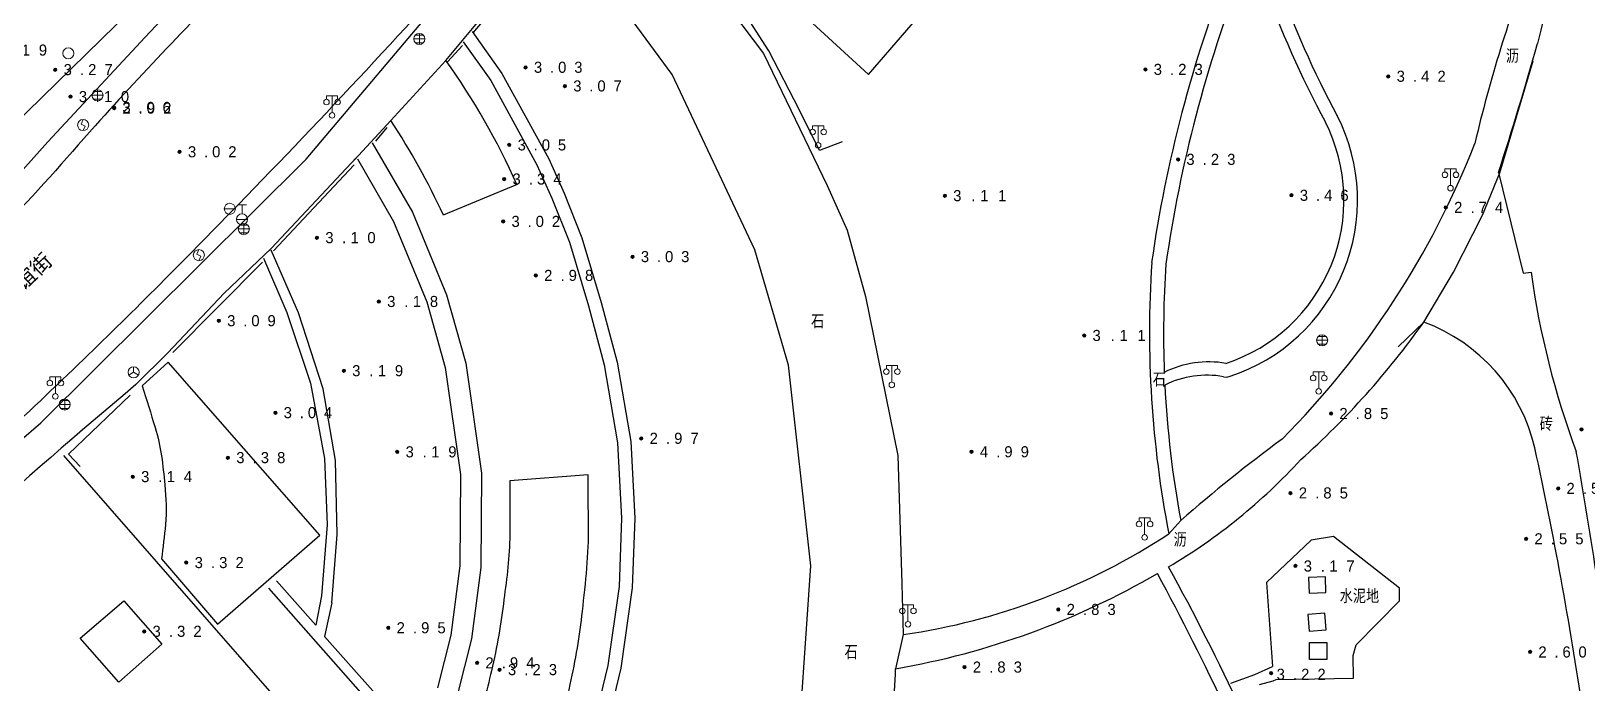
# Model space of a CAD drawing. Header units: metres. Extents: x 342272 to 345188, y 671156 to 672490.
# Drawn here: x 343638.9 to 343779.1, y 672074.3 to 672133.1 of the extents above; entities that cross this region are included whole.
import ezdxf
from ezdxf.enums import TextEntityAlignment as Align

# ---------------------------------------------------------------- set-up
doc = ezdxf.new("R2010")
doc.units = ezdxf.units.M
doc.header["$LTSCALE"] = 0.5
doc.header["$MEASUREMENT"] = 0
doc.layers.add('00-地形', color=251, linetype='Continuous')
doc.layers.add('湖区地形', color=251, linetype='Continuous')
doc.layers.add('00-现状标高', color=2, linetype='Continuous', lineweight=0, plot=False)
doc.layers.add('公共设施纪念物', color=8, linetype='Continuous', lineweight=0)
doc.layers.add('通讯及其他管线设施', color=252, linetype='Continuous', lineweight=0)
doc.styles.add('中等线体3.5', font='simhei.ttf', dxfattribs={"height": 2.75})
doc.styles.add('正等线体2.0', font='MCS_Chinese1.shx', dxfattribs={"height": 2, "bigfont": 'MCS_Chinese1big.shx'})
doc.styles.add('细等线体2.5', font='MCS_Chinese1.shx', dxfattribs={"height": 2.5, "bigfont": 'MCS_Chinese1big.shx'})

# ---------------------------------------------------------------- blocks, each defined once
blk = doc.blocks.new('174201')
at = {"layer": '通讯及其他管线设施', "linetype": 'Continuous', "lineweight": 0}
for p, q in [((-1, 0), (1, 0)), ((-0.7, 0.7), (0.7, 0.7)), ((0, -1), (0, 1)), ((-0.7, -0.7), (0.7, -0.7))]:
    blk.add_line(p, q, dxfattribs=at)
blk.add_circle((0, 0), 1, dxfattribs=at)
blk = doc.blocks.new('174700')
at = {"layer": '通讯及其他管线设施', "linetype": 'Continuous', "lineweight": 0}
for p, q in [((0, 1), (-0.38, 0.18)), ((-0.38, 0.18), (0.38, -0.18)), ((0, -1), (0.38, -0.18))]:
    blk.add_line(p, q, dxfattribs=at)
blk.add_circle((0, 0), 1, dxfattribs=at)
blk = doc.blocks.new('155210_1')
at = {"layer": '公共设施纪念物', "lineweight": 0}
for p, q in [((-1, 2.9), (-1, 3.5)), ((-1, 3.5), (1, 3.5)), ((0, 0.5), (0, 3.5)), ((1, 3.5), (1, 2.9))]:
    blk.add_line(p, q, dxfattribs=at)
for centre in [(-1, 2.4), (1, 2.4), (0, 0)]:
    blk.add_circle(centre, 0.5, dxfattribs=at)
blk = doc.blocks.new('174100')
at = {"layer": '通讯及其他管线设施', "lineweight": 0}
blk.add_line((-1, 0), (1, 0), dxfattribs=at)
blk.add_circle((0, 0), 1, dxfattribs=at)
blk = doc.blocks.new('174601')
at = {"layer": '通讯及其他管线设施', "lineweight": 0}
for q in [(-0.87, -0.5), (0, 1), (0.87, -0.5)]:
    blk.add_line((0, 0), q, dxfattribs=at)
blk.add_circle((0, 0), 1, dxfattribs=at)
blk = doc.blocks.new('175200')
at = {"layer": '通讯及其他管线设施', "lineweight": 0}
for p, q in [((-1, 0), (1, 0)), ((-0.8, 2.6), (0.8, 2.6)), ((0, 1), (0, 2.6))]:
    blk.add_line(p, q, dxfattribs=at)
blk.add_circle((0, 0), 1, dxfattribs=at)
blk = doc.blocks.new('174900')
at = {"layer": '通讯及其他管线设施', "lineweight": 0}
blk.add_circle((0, 0), 1, dxfattribs=at)
blk = doc.blocks.new('213400_1')
at = {"layer": '00-现状标高', "linetype": 'Continuous', "lineweight": 0}
h = blk.add_hatch(color=256, dxfattribs=at)
edge = h.paths.add_edge_path()
edge.add_arc((0, 0), 0.3, 0, 360)
blk.add_circle((0, 0), 0.3, dxfattribs=at)

msp = doc.modelspace()

# ---------------------------------------------------------------- linework, layer by layer
at = {"layer": '00-地形', "lineweight": -3}
for p, q in [((343663.69, 672121.59), (343689.07, 672151.59)), ((343691.64, 672148.66), (343704.9, 672131.11)), ((343658.31, 672142.31), (343649.2, 672132.57)), ((343678.73, 672132.96), (343686.53, 672142.18)), ((343696.67, 672129.23), (343686.72, 672142.75)), ((343701, 672141.46), (343714.33, 672129.22)), ((343705.37, 672131.35), (343701.06, 672138.04)), ((343647.89, 672134.98), (343629.45, 672116.98)), ((343714.33, 672129.22), (343720.3, 672136.12)), ((343676.28, 672130.49), (343679.59, 672134.45)), ((343649.2, 672132.57), (343640.43, 672123.16)), ((343677.84, 672132.16), (343680.32, 672128.68)), ((343678.65, 672133.08), (343681.33, 672129.31)), ((343676.43, 672130.35), (343677.77, 672131.84)), ((343704.9, 672131.11), (343710.61, 672119.22)), ((343708.11, 672126.05), (343705.37, 672131.35)), ((343671.32, 672125.07), (343676.28, 672130.49)), ((343771.21, 672120.37), (343774.2, 672130.45)), ((343680.32, 672128.68), (343684.47, 672121.09)), ((343681.33, 672129.31), (343685.54, 672121.62)), ((343709.94, 672122.38), (343708.11, 672126.05)), ((343756.57, 672125.49), (343756.56, 672125.51)), ((343756.58, 672125.48), (343756.57, 672125.49)), ((343668.05, 672121.53), (343671.32, 672125.07)), ((343669.98, 672123.21), (343670.98, 672124.43)), ((343671.32, 672125.07), (343671.32, 672125.07)), ((343640.43, 672123.16), (343637.67, 672120.07)), ((343711.97, 672123.15), (343709.94, 672122.38)), ((343639.8, 672097.86), (343663.69, 672121.59)), ((343660.53, 672113.55), (343668.24, 672121.74)), ((343660.74, 672113.35), (343668.01, 672121.08)), ((343684.47, 672121.09), (343685.83, 672118.08)), ((343685.54, 672121.62), (343686.92, 672118.54)), ((343769.64, 672116.55), (343771.21, 672120.37)), ((343771.09, 672120.4), (343773.3, 672111.33)), ((343710.61, 672119.22), (343712.43, 672115.2)), ((343767.04, 672111.43), (343769.64, 672116.55)), ((343712.43, 672115.2), (343714.07, 672109.23)), ((343656.32, 672109.53), (343660.53, 672113.55)), ((343707.13, 672103.03), (343704.1, 672113.44)), ((343764.35, 672106.91), (343767.04, 672111.43)), ((343773.3, 672111.33), (343774.02, 672111.41)), ((343651.25, 672104.15), (343656.32, 672109.53)), ((343714.07, 672109.23), (343717, 672094.92)), ((343762.06, 672104.68), (343764.35, 672106.91)), ((343648.34, 672101.29), (343651.25, 672104.15)), ((343709.14, 672084.97), (343707.13, 672103.03)), ((343746.31, 672102), (343746.62, 672101.95)), ((343746.62, 672101.95), (343746.91, 672102.04)), ((343717, 672094.92), (343717.35, 672083.35)), ((343741.39, 672087.85), (343742.47, 672089.06)), ((343754.2, 672087.28), (343750.18, 672083.46)), ((343756.21, 672087.6), (343754.2, 672087.28)), ((343762.16, 672082.96), (343756.21, 672087.6)), ((343708.26, 672071.9), (343709.14, 672084.97)), ((343717.35, 672083.35), (343717.48, 672078.79)), ((343750.18, 672083.46), (343750.73, 672075.91)), ((343755.49, 672083.98), (343753.98, 672083.93)), ((343753.98, 672083.93), (343754.03, 672082.51)), ((343755.54, 672082.56), (343755.49, 672083.98)), ((343754.03, 672082.51), (343755.54, 672082.56)), ((343758.26, 672077.85), (343762.17, 672081.83)), ((343762.17, 672081.83), (343762.16, 672082.96)), ((343755.44, 672080.7), (343753.91, 672080.59)), ((343753.91, 672080.59), (343754.02, 672079.09)), ((343755.55, 672079.2), (343755.44, 672080.7)), ((343754.02, 672079.09), (343755.55, 672079.2)), ((343717.48, 672078.79), (343716.78, 672075.71)), ((343754.07, 672076.54), (343754.07, 672078.08)), ((343754.07, 672078.08), (343755.63, 672078.07)), ((343755.63, 672078.07), (343755.63, 672076.53)), ((343758, 672076.89), (343758.26, 672077.85)), ((343755.63, 672076.53), (343754.07, 672076.54)), ((343758.03, 672074.86), (343758, 672076.89)), ((343746.98, 672074.4), (343749.13, 672075.19)), ((343749.13, 672075.19), (343750.73, 672075.91)), ((343750.8, 672074.63), (343751.05, 672074.74)), ((343751.05, 672074.74), (343758.03, 672074.86)), ((343749.56, 672074.29), (343750.8, 672074.63))]:
    msp.add_line(p, q, dxfattribs=at)
for centre, radius, start, end in [((343825.15, 672120.57), 51.83, 156.1584, 167.262), ((343894.64, 672093.47), 129.11, 158.9436, 166.7736), ((343858.26, 672095.42), 119.61, 158.6872, 171.8967), ((343858.26, 672095.42), 118.32, 158.7092, 171.8737), ((343831.69, 672166.24), 85.46, 199.4128, 208.4675), ((343831.69, 672166.24), 86.67, 199.3133, 208.4675), ((343518.32, 672203.22), 265.98, 341.8585, 344.4689), ((343623.99, 672093.09), 64.28, 24.0611, 35.5688), ((343741.68, 672117.91), 16.71, 288.2412, 26.9304), ((343741.68, 672117.91), 15.49, 288.2412, 26.9304), ((343696.15, 672151.5), 78.18, 315.164, 338.6263), ((343835.48, 672106.04), 95.83, 176.2679, 190.9435), ((343833.59, 672105.93), 92.67, 176.1496, 182.1884), ((343849.23, 672121.82), 75.93, 187.8823, 200.4643), ((343703.3, 672150.43), 74.98, 311.8005, 324.515), ((343758.87, 672091.99), 15.9, 13.0916, 69.8257), ((343744.97, 672094.48), 8.86, 79.8365, 116.7425), ((343744.8, 672093.75), 8.39, 79.6031, 116.6548), ((343830.78, 672105.63), 89.85, 182.7938, 190.6298), ((343839.35, 671977.71), 147.6, 126.4834, 131.0259), ((343714.87, 672129.73), 52.09, 300.5774, 317.4983), ((343422.14, 672018.84), 360.48, 8.4648, 12.2925), ((343364.15, 672022.05), 420.37, 6.8107, 10.0323), ((343709, 672137.2), 59.03, 278.2587, 303.2721), ((343704.69, 672145.63), 70.96, 279.8118, 300.1776), ((343665.28, 672077.22), 51.53, 353.8099, 358.3206)]:
    msp.add_arc(centre, radius, start, end, dxfattribs=at)
msp.add_open_spline([(343756.28, 672292.83), (343755.47, 672290.9), (343752, 672282.81), (343745.4, 672268.44), (343734.94, 672247.44), (343723.3, 672226.97), (343711.06, 672207.25), (343700.61, 672191.96), (343689.81, 672176.98), (343676.26, 672159.69), (343660.96, 672141.47), (343643.72, 672124.16), (343632.46, 672109.87), (343618.5, 672107.21), (343610.46, 672109.2), (343606.38, 672112.95), (343605.11, 672114.12)], degree=3, knots=[0, 0, 0, 0, 0.025029, 0.105702, 0.189657, 0.306426, 0.388083, 0.468066, 0.52864, 0.609506, 0.731979, 0.812021, 0.907701, 0.933853, 0.979302, 1, 1, 1, 1], dxfattribs=at)
msp.add_spline([(343720.85, 672196.9), (343716.72, 672190.77), (343701.8, 672168.62), (343679.66, 672141.23), (343656.86, 672116.76), (343643.2, 672103.13), (343635.28, 672095.67), (343631.46, 672092.17)], degree=3, dxfattribs=at)
at = {"layer": '湖区地形', "lineweight": -3}
for p, q in [((343704.1, 672113.44), (343696.67, 672129.23)), ((343669.65, 672123.07), (343673.27, 672116.81)), ((343668.31, 672121.62), (343671.57, 672115.97)), ((343682.69, 672119.3), (343676.05, 672116.56)), ((343686.92, 672118.54), (343688.52, 672114.51)), ((343673.27, 672116.81), (343676.34, 672109.37)), ((343685.83, 672118.08), (343687.4, 672114.12)), ((343671.57, 672115.97), (343674.55, 672108.75)), ((343687.4, 672114.12), (343689.12, 672108.37)), ((343688.52, 672114.51), (343690.26, 672108.69)), ((343659.84, 672112.67), (343661.96, 672107.79)), ((343663.01, 672107.75), (343660.54, 672113.4)), ((343651.7, 672104.19), (343659.75, 672112.33)), ((343674.55, 672108.75), (343676.22, 672102.83)), ((343676.34, 672109.37), (343678.07, 672103.22)), ((343689.12, 672108.37), (343690.54, 672103.06)), ((343690.26, 672108.69), (343691.7, 672103.31)), ((343661.96, 672107.79), (343664.09, 672101.42)), ((343665.23, 672100.92), (343663.01, 672107.75)), ((343651.27, 672103.31), (343648.93, 672101.17)), ((343658.08, 672095.55), (343651.27, 672103.31)), ((343676.22, 672102.83), (343677.61, 672093.19)), ((343678.07, 672103.22), (343679.5, 672093.31)), ((343690.54, 672103.06), (343691.74, 672096.04)), ((343691.7, 672103.31), (343692.93, 672096.17)), ((343664.09, 672101.42), (343665.34, 672094.64)), ((343642.28, 672095.02), (343647.84, 672100.35)), ((343666.33, 672094.47), (343665.23, 672100.92)), ((343614.28, 672075.85), (343639.8, 672097.86)), ((343691.74, 672096.04), (343692.1, 672089.25)), ((343692.93, 672096.17), (343693.29, 672089.26)), ((343641.83, 672094.9), (343692.3, 672037.27)), ((343643.33, 672093.91), (343642.28, 672095.02)), ((343664.94, 672087.73), (343658.08, 672095.55)), ((343665.34, 672094.64), (343665.6, 672088.65)), ((343666.49, 672087.8), (343666.33, 672094.47)), ((343677.61, 672093.19), (343677.53, 672084.96)), ((343679.5, 672093.31), (343679.42, 672084.83)), ((343689.08, 672093.16), (343682.04, 672092.62)), ((343692.1, 672089.25), (343691.88, 672083.1)), ((343693.29, 672089.26), (343693.07, 672082.99)), ((343655.71, 672079.73), (343664.94, 672087.73)), ((343665.6, 672088.65), (343665.08, 672082.27)), ((343666.02, 672081.63), (343666.49, 672087.8)), ((343650.68, 672085.59), (343655.71, 672079.73)), ((343677.53, 672084.96), (343676.72, 672078.74)), ((343679.42, 672084.83), (343678.58, 672078.39)), ((343664.57, 672079.62), (343661.02, 672083.63)), ((343691.88, 672083.1), (343690.88, 672076)), ((343643.35, 672078.46), (343647.26, 672081.81)), ((343647.26, 672081.81), (343650.69, 672077.93)), ((343660.29, 672082.96), (343684, 672056.14)), ((343665.08, 672082.27), (343664.57, 672079.62)), ((343693.07, 672082.99), (343692.04, 672075.77)), ((343666.02, 672081.63), (343665.35, 672078.6)), ((343646.82, 672074.49), (343643.35, 672078.46)), ((343650.69, 672077.93), (343646.82, 672074.49)), ((343673.77, 672069.15), (343665.35, 672078.6)), ((343676.72, 672078.74), (343675.52, 672073.98)), ((343678.58, 672078.39), (343677.33, 672073.42)), ((343690.88, 672076), (343689.13, 672068.85)), ((343692.04, 672075.77), (343690.27, 672068.51))]:
    msp.add_line(p, q, dxfattribs=at)
for centre, radius, start, end in [((343617.66, 672089.66), 64.29, 24.7359, 33.4277), ((344133.31, 671526.4), 752.12, 130.15006, 133.22285), ((343550.35, 671979.84), 218, 24.9959, 28.8058), ((343548.72, 671979.85), 218.25, 24.964, 28.5886)]:
    msp.add_arc(centre, radius, start, end, dxfattribs=at)
for points, knots in [([(343648.93, 672101.17), (343649.32, 672099.92), (343649.71, 672098.67), (343650.1, 672097.42), (343650.62, 672095.76), (343650.8, 672094.01), (343650.96, 672092.28), (343651.07, 672091.08), (343651.17, 672089.88), (343651.03, 672088.69), (343650.92, 672087.66), (343650.8, 672086.63), (343650.68, 672085.59)], [0, 0, 0, 0, 0.248069, 0.248069, 0.248069, 0.577048, 0.577048, 0.577048, 0.803418, 0.803418, 0.803418, 1, 1, 1, 1]), ([(343683.33, 672061.68), (343683.98, 672063.31), (343684.63, 672064.95), (343685.29, 672066.59), (343686.27, 672069.07), (343686.9, 672071.68), (343687.48, 672074.3), (343687.97, 672076.48), (343688.33, 672078.67), (343688.58, 672080.9), (343688.87, 672083.47), (343689.16, 672086.03), (343689.13, 672088.61), (343689.11, 672090.13), (343689.09, 672091.65), (343689.08, 672093.16)], [0, 0, 0, 0, 0.163835, 0.163835, 0.163835, 0.412043, 0.412043, 0.412043, 0.61933, 0.61933, 0.61933, 0.858918, 0.858918, 0.858918, 1, 1, 1, 1]), ([(343682.04, 672092.62), (343682.04, 672091), (343682.04, 672089.38), (343682.03, 672087.76), (343682.03, 672085.82), (343681.76, 672083.88), (343681.51, 672081.95), (343681.23, 672079.79), (343680.9, 672077.65), (343680.39, 672075.53), (343679.95, 672073.66), (343679.45, 672071.8), (343678.84, 672069.99), (343678.6, 672069.27), (343678.36, 672068.56), (343678.12, 672067.85)], [0, 0, 0, 0, 0.1927, 0.1927, 0.1927, 0.423761, 0.423761, 0.423761, 0.682276, 0.682276, 0.682276, 0.910443, 0.910443, 0.910443, 1, 1, 1, 1])]:
    msp.add_open_spline(points, degree=3, knots=knots, dxfattribs=at)

# ---------------------------------------------------------------- block references
at = {"layer": '00-现状标高', "lineweight": 0, "xscale": 0.5, "yscale": 0.5, "zscale": 0.5}
for p in [(343641.1, 672129.65), (343683.46, 672129.86), (343739.28, 672129.67), (343687, 672128.18), (343761.16, 672129.05), (343642.47, 672127.22), (343646.39, 672126.19), (343646.4, 672126.25), (343652.3, 672122.26), (343681.99, 672122.87), (343742.22, 672121.57), (343681.53, 672119.8), (343721.22, 672118.3), (343752.44, 672118.34), (343766.34, 672117.25), (343681.44, 672115.98), (343664.67, 672114.52), (343693.09, 672112.81), (343684.38, 672111.12), (343670.24, 672108.77), (343655.83, 672107.04), (343733.77, 672105.71), (343667.09, 672102.54), (343660.92, 672098.76), (343756, 672098.69), (343778.56, 672097.26), (343693.88, 672096.45), (343656.65, 672094.71), (343671.9, 672095.23), (343723.62, 672095.24), (343648.08, 672093), (343752.35, 672091.53), (343776.46, 672091.94), (343773.57, 672087.4), (343652.9, 672085.26), (343752.79, 672084.96), (343731.44, 672081.04), (343649.11, 672079.07), (343671.09, 672079.39), (343679.09, 672076.23), (343773.93, 672077.22), (343681.12, 672075.62), (343722.99, 672075.85), (343750.6, 672075.31)]:
    msp.add_blockref('213400_1', p, dxfattribs=at)
at = {"layer": '公共设施纪念物', "lineweight": 0, "xscale": 0.5, "yscale": 0.5, "zscale": 0.5}
for p in [(343666.03, 672125.53), (343709.81, 672122.84), (343766.76, 672118.98), (343716.45, 672101.26), (343641.11, 672100.23), (343754.89, 672100.68), (343739.21, 672087.53), (343717.9, 672079.71)]:
    msp.add_blockref('155210_1', p, dxfattribs=at)
at = {"layer": '通讯及其他管线设施', "lineweight": 0, "xscale": 0.5, "yscale": 0.5, "zscale": 0.5}
for name, p in [('174201', (343673.89, 672132.42)), ('174900', (343642.27, 672131.12)), ('174201', (343644.9, 672127.35)), ('174700', (343643.61, 672124.66)), ('174100', (343656.82, 672117.12)), ('175200', (343657.92, 672116.17)), ('174201', (343658.08, 672115.31)), ('174700', (343654.03, 672112.95)), ('174201', (343755.2, 672105.28)), ('174601', (343648.15, 672102.4)), ('174201', (343641.95, 672099.5))]:
    msp.add_blockref(name, p, dxfattribs=at)

# ---------------------------------------------------------------- texts
at = {"layer": '00-地形', "lineweight": -3, "style": '细等线体2.5'}
for s, p in [('沥', (343772.34, 672130.87)), ('石', (343709.76, 672106.97)), ('石', (343740.53, 672101.74)), ('沥', (343742.41, 672087.31)), ('石', (343712.78, 672077.19))]:
    msp.add_text(s, height=1.25, dxfattribs=at).set_placement(p, align=Align.MIDDLE_CENTER)
at = {"layer": '00-地形', "lineweight": -3, "style": '中等线体3.5'}
msp.add_text('亭谊街', height=1.375, rotation=43.33, dxfattribs=at).set_placement((343636.85, 672108.43))
at = {"layer": '00-地形', "lineweight": -3, "style": '细等线体2.5'}
for s, p in [('砖', (343774.79, 672097.11)), ('水泥地', (343756.78, 672081.61))]:
    msp.add_text(s, height=1.25, dxfattribs=at).set_placement(p)
at = {"layer": '00-现状标高', "lineweight": 0, "char_height": 1, "attachment_point": 4, "line_spacing_factor": 0.722892, "style": '正等线体2.0'}
for s, insert in [('\\T2.069;3.19', (343635.77, 672131.41)), ('\\T1.979;3.27', (343641.85, 672129.65)), ('\\T1.952;3.03', (343684.21, 672129.86)), ('\\T1.979;3.23', (343740.03, 672129.67)), ('\\T1.979;3.42', (343761.91, 672129.05)), ('\\T1.952;3.07', (343687.75, 672128.18)), ('\\T2.037;3.10', (343643.22, 672127.22)), ('\\T1.940;3.06', (343647.15, 672126.24)), ('\\T1.979;2.92', (343647.14, 672126.18)), ('\\T1.952;3.02', (343653.05, 672122.25)), ('\\T1.952;3.05', (343682.74, 672122.87)), ('\\T1.979;3.23', (343742.97, 672121.57)), ('\\T1.979;3.34', (343682.28, 672119.8)), ('\\T2.176;3.11', (343721.97, 672118.3)), ('\\T1.966;3.46', (343753.19, 672118.33)), ('\\T1.979;2.74', (343767.09, 672117.25)), ('\\T1.952;3.02', (343682.19, 672115.98)), ('\\T2.037;3.10', (343665.42, 672114.52)), ('\\T1.952;3.03', (343693.84, 672112.81)), ('\\T1.979;2.98', (343685.13, 672111.12)), ('\\T2.069;3.18', (343670.99, 672108.77)), ('\\T1.952;3.09', (343656.58, 672107.04)), ('\\T2.176;3.11', (343734.52, 672105.71)), ('\\T2.069;3.19', (343667.84, 672102.54)), ('\\T1.952;3.04', (343661.67, 672098.76)), ('\\T1.979;2.85', (343756.75, 672098.68)), ('\\T2.069;3.19', (343672.65, 672095.23)), ('\\T1.979;2.97', (343694.63, 672096.45)), ('\\T1.979;4.99', (343724.37, 672095.24)), ('\\T1.979;3.38', (343657.4, 672094.71)), ('\\T2.069;3.14', (343648.83, 672093)), ('\\T1.979;2.85', (343753.1, 672091.53)), ('\\T1.979;2.57', (343777.21, 672091.94)), ('\\T1.979;2.55', (343774.32, 672087.4)), ('\\T1.979;3.32', (343653.65, 672085.26)), ('\\T2.069;3.17', (343753.54, 672084.95)), ('\\T1.979;2.83', (343732.19, 672081.04)), ('\\T1.979;3.32', (343649.86, 672079.07)), ('\\T1.979;2.95', (343671.84, 672079.39)), ('\\T1.940;2.60', (343774.68, 672077.21)), ('\\T1.979;2.94', (343679.84, 672076.23)), ('\\T1.979;3.23', (343681.87, 672075.62)), ('\\T1.979;2.83', (343723.74, 672075.85)), ('\\T1.979;3.22', (343751.1, 672075.2))]:
    msp.add_mtext(s, dxfattribs=dict(at, insert=insert))

doc.saveas('drawing.dxf')
